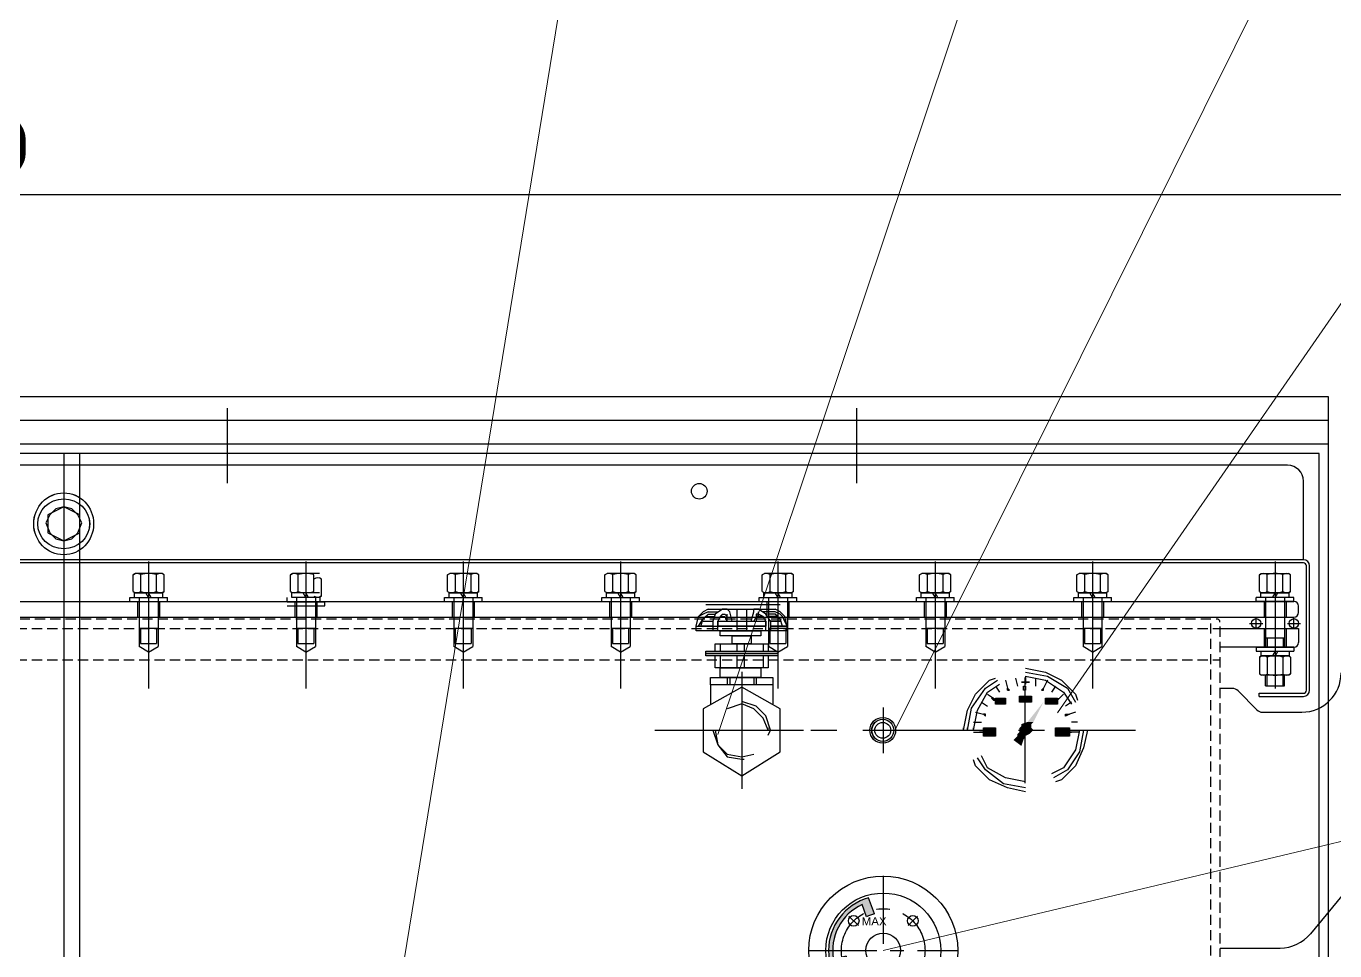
# Model space of a CAD drawing. Header units: millimetres. Extents: x 116956 to 138384, y -169944 to -162492.
# Drawn here: x 130819 to 131650, y -164061 to -163473 of the extents above; entities that cross this region are included whole.
import ezdxf

# ---------------------------------------------------------------- set-up
doc = ezdxf.new("R2010")
doc.units = ezdxf.units.MM
doc.header["$LTSCALE"] = 13
for name, pattern in [('CENTER', [50.8, 31.75, -6.35, 6.35, -6.35]), ('CENTER2', [1.125, 0.75, -0.125, 0.125, -0.125]), ('CENTERX2', [101.6, 63.5, -12.7, 12.7, -12.7]), ('DASHED', [0.75, 0.5, -0.25]), ('HIDDEN', [9.525, 6.35, -3.175])]:
    doc.linetypes.add(name, pattern=pattern)
doc.layers.get('0').update_dxf_attribs({"color": 1, "linetype": 'CENTER'})
for name, color, linetype in [('1', 4, 'Continuous'), ('2', 3, 'Continuous'), ('2细线层', 4, 'Continuous'), ('3中心线层', 1, 'CENTER'), ('4', 2, 'HIDDEN'), ('4虚线层', 6, 'DASHED'), ('粗实线', 4, 'Continuous')]:
    doc.layers.add(name, color=color, linetype=linetype)
doc.layers.add('标注、文本', color=3, linetype='Continuous', lineweight=25)
doc.layers.add('铁心', color=3, linetype='Continuous', lineweight=0)
doc.styles.add('Note Text (ANSI)', font='arial.ttf')
doc.styles.get("Standard").update_dxf_attribs({"font": 'gbenor.shx', "bigfont": 'gbcbig.shx'})
doc.dimstyles.new('1-15', dxfattribs={"dimscale": 20, "dimtxt": 3.5, "dimasz": 2, "dimexe": 1.5, "dimexo": 0.5, "dimgap": 0.5, "dimtad": 1, "dimtoh": 1, "dimdec": 1, "dimdsep": 46, "dimtxsty": 'Standard', "dimcen": 2.5, "dimclrd": 3, "dimclre": 3, "dimclrt": 3, "dimadec": 0, "dimazin": 2, "dimtfac": 1, "dimtdec": 1, "dimtmove": 0, "dimatfit": 2, "dimfxl": 1, "dimarcsym": 0})

# ---------------------------------------------------------------- blocks, each defined once
blk = doc.blocks.new('A$C27D37FBA')
at = {"layer": '1', "color": 1, "linetype": 'CENTERX2', "lineweight": -3, "ltscale": 0.1}
for p, q in [((43.28, 74.34), (43.28, 0)), ((0, 37.17), (86.57, 37.17))]:
    blk.add_line(p, q, dxfattribs=at)
at = {"layer": '粗实线', "lineweight": 30}
for points in [[(21.92, 114.15), (18.86, 112.62), (15.81, 109.57)], [(21.92, 112.62), (18.86, 111.1), (15.81, 109.57)], [(21.92, 111.1), (20.39, 109.57), (18.86, 108.04)], [(21.92, 109.57), (20.39, 109.57), (18.86, 108.04)], [(34.13, 114.15), (31.07, 114.15), (26.5, 111.1), (24.97, 106.52)], [(31.07, 111.1), (29.55, 109.57), (28.02, 106.52)], [(31.07, 109.57), (29.55, 109.57), (28.02, 106.52)], [(34.13, 106.52), (34.13, 109.57), (32.6, 111.1)], [(34.13, 106.52), (32.6, 109.57)], [(37.18, 106.52), (35.65, 112.62), (34.13, 114.15)], [(34.13, 109.57), (34.13, 111.1)], [(49.39, 106.52), (50.92, 112.62), (50.92, 114.15)], [(53.97, 111.1), (52.44, 111.1), (52.44, 109.57), (52.44, 106.52)], [(53.97, 109.57), (52.44, 109.57)], [(61.6, 106.52), (58.55, 111.1), (53.97, 114.15)], [(58.55, 106.52), (57.02, 109.57), (53.97, 111.1)], [(58.55, 106.52), (57.02, 109.57), (53.97, 109.57)], [(70.76, 109.57), (67.71, 112.62), (64.65, 114.15)], [(69.23, 109.57), (67.71, 111.1), (64.65, 112.62)], [(67.71, 108.04), (66.18, 109.57), (64.65, 111.1)], [(67.71, 108.04), (66.18, 109.57), (64.65, 109.57)], [(72.28, 103.46), (72.28, 100.41), (14.28, 100.41), (14.28, 103.46)], [(61.6, 103.46), (72.28, 103.46), (72.28, 100.41), (14.28, 100.41), (14.28, 103.46), (24.97, 103.46)], [(28.02, 100.41), (28.02, 106.52), (28.02, 103.46)], [(28.02, 103.46), (58.55, 103.46)], [(58.55, 100.41), (58.55, 106.52), (58.55, 103.46)], [(26.5, 87.54), (26.5, 92.12), (60.07, 92.12), (60.07, 87.54)], [(60.07, 84.49), (60.07, 76.85), (26.5, 76.85), (26.5, 84.49)], [(60.07, 37.17), (57.02, 44.8), (50.92, 50.91), (43.28, 53.96), (34.13, 50.91)], [(60.07, 34.12), (61.6, 37.17), (58.55, 46.33), (52.44, 52.43), (43.28, 55.49)], [(24.97, 37.17), (28.02, 28.01), (34.13, 20.38), (43.28, 18.85), (44.81, 18.85)], [(26.5, 37.17), (28.02, 28.01), (34.13, 21.91), (43.28, 20.38), (50.92, 21.91)], [(60.07, 37.17), (60.07, 38.7)]]:
    blk.add_lwpolyline(points, dxfattribs=at)
for points in [[(55.5, 100.41), (55.5, 97.36), (29.55, 97.36), (29.55, 100.41)], [(49.39, 97.36), (49.39, 92.12), (37.18, 92.12), (37.18, 97.36)], [(66.18, 87.54), (66.18, 86.01), (20.39, 86.01), (20.39, 87.54)], [(66.18, 86.01), (66.18, 84.49), (20.39, 84.49), (20.39, 86.01)], [(55.5, 76.85), (55.5, 70.75), (29.55, 70.75), (29.55, 76.85)], [(63.13, 70.75), (63.13, 66.17), (23.44, 66.17), (23.44, 70.75)], [(18.86, 50.91), (18.86, 23.43), (43.28, 8.17), (67.71, 23.43), (67.71, 50.91), (43.28, 64.64)]]:
    blk.add_lwpolyline(points, close=True, dxfattribs=at)
for points in [[(20.39, 117.2), (20.39, 117.2), (67.71, 117.2), (67.71, 117.2)], [(14.28, 103.46), (14.28, 103.46), (15.81, 109.57), (15.81, 109.57)], [(14.28, 103.46), (14.28, 103.46), (15.81, 109.57), (15.81, 109.57)], [(21.92, 114.15), (21.92, 114.15), (64.65, 114.15), (64.65, 114.15)], [(21.92, 112.62), (21.92, 112.62), (28.02, 112.62), (28.02, 112.62)], [(21.92, 111.1), (21.92, 111.1), (26.5, 111.1), (26.5, 111.1)], [(21.92, 109.57), (21.92, 109.57), (26.5, 109.57), (26.5, 109.57)], [(31.07, 111.1), (31.07, 111.1), (32.6, 111.1), (32.6, 111.1)], [(31.07, 109.57), (31.07, 109.57), (32.6, 109.57), (32.6, 109.57)], [(40.23, 114.15), (40.23, 114.15), (40.23, 100.41), (40.23, 100.41)], [(46.34, 114.15), (46.34, 114.15), (46.34, 100.41), (46.34, 100.41)], [(53.97, 114.15), (53.97, 114.15), (50.92, 114.15), (50.92, 114.15)], [(50.92, 112.62), (50.92, 112.62), (50.92, 114.15), (50.92, 114.15)], [(52.44, 109.57), (52.44, 109.57), (50.92, 106.52), (50.92, 106.52)], [(53.97, 111.1), (53.97, 111.1), (53.97, 112.62), (53.97, 112.62)], [(53.97, 109.57), (53.97, 109.57), (53.97, 111.1), (53.97, 111.1)], [(64.65, 112.62), (64.65, 112.62), (57.02, 112.62), (57.02, 112.62)], [(64.65, 111.1), (64.65, 111.1), (60.07, 111.1), (60.07, 111.1)], [(64.65, 109.57), (64.65, 109.57), (60.07, 109.57), (60.07, 109.57)], [(72.28, 103.46), (72.28, 103.46), (69.23, 109.57), (69.23, 109.57)], [(72.28, 103.46), (72.28, 103.46), (70.76, 109.57), (70.76, 109.57)], [(15.81, 103.46), (15.81, 103.46), (18.86, 108.04), (18.86, 108.04)], [(17.34, 103.46), (17.34, 103.46), (18.86, 108.04), (18.86, 108.04)], [(24.97, 103.46), (24.97, 103.46), (17.34, 103.46), (17.34, 103.46)], [(18.86, 106.52), (18.86, 106.52), (24.97, 106.52), (24.97, 106.52)], [(24.97, 106.52), (24.97, 106.52), (24.97, 100.41), (24.97, 100.41)], [(24.97, 103.46), (24.97, 103.46), (28.02, 103.46), (28.02, 103.46)], [(28.02, 106.52), (28.02, 106.52), (58.55, 106.52), (58.55, 106.52)], [(58.55, 103.46), (58.55, 103.46), (28.02, 103.46), (28.02, 103.46)], [(61.6, 106.52), (61.6, 106.52), (67.71, 106.52), (67.71, 106.52)], [(67.71, 106.52), (67.71, 106.52), (61.6, 106.52), (61.6, 106.52)], [(61.6, 106.52), (61.6, 106.52), (61.6, 100.41), (61.6, 100.41)], [(72.28, 103.46), (72.28, 103.46), (61.6, 103.46), (61.6, 103.46)], [(61.6, 103.46), (61.6, 103.46), (69.23, 103.46), (69.23, 103.46)], [(69.23, 103.46), (69.23, 103.46), (67.71, 108.04), (67.71, 108.04)], [(69.23, 103.46), (69.23, 103.46), (67.71, 108.04), (67.71, 108.04)], [(72.28, 100.41), (72.28, 100.41), (72.28, 103.46), (72.28, 103.46)], [(29.55, 92.12), (29.55, 92.12), (29.55, 87.54), (29.55, 87.54)], [(40.23, 92.12), (40.23, 92.12), (40.23, 87.54), (40.23, 87.54)], [(44.81, 92.12), (44.81, 92.12), (44.81, 87.54), (44.81, 87.54)], [(57.02, 92.12), (57.02, 92.12), (57.02, 87.54), (57.02, 87.54)], [(29.55, 84.49), (29.55, 84.49), (29.55, 76.85), (29.55, 76.85)], [(40.23, 84.49), (40.23, 84.49), (40.23, 76.85), (40.23, 76.85)], [(44.81, 84.49), (44.81, 84.49), (44.81, 76.85), (44.81, 76.85)], [(57.02, 84.49), (57.02, 84.49), (57.02, 76.85), (57.02, 76.85)], [(34.13, 70.75), (34.13, 70.75), (34.13, 66.17), (34.13, 66.17)], [(35.65, 70.75), (35.65, 70.75), (35.65, 66.17), (35.65, 66.17)], [(50.92, 70.75), (50.92, 70.75), (50.92, 66.17), (50.92, 66.17)], [(52.44, 70.75), (52.44, 70.75), (52.44, 66.17), (52.44, 66.17)], [(23.44, 66.17), (23.44, 66.17), (23.44, 53.96), (23.44, 53.96)], [(63.13, 66.17), (63.13, 66.17), (63.13, 53.96), (63.13, 53.96)]]:
    blk.add_open_spline(points, degree=3, dxfattribs=at)
blk = doc.blocks.new('A$C611D0E0A')
at = {"layer": '粗实线', "lineweight": 30}
h = blk.add_hatch(color=256, dxfattribs=at)
h.dxf.hatch_style = 2
h.paths.add_polyline_path([(0.593, 1.99), (0.635, 1.99), (0.635, 1.947)])
h = blk.add_hatch(color=256, dxfattribs=at)
h.dxf.hatch_style = 2
h.paths.add_polyline_path([(0.635, 1.863), (0.889, 1.863), (0.889, 1.99), (0.635, 1.99)])
h = blk.add_hatch(color=256, dxfattribs=at)
h.dxf.hatch_style = 2
h.paths.add_polyline_path([(0.931, 2.201), (0.931, 2.159), (0.974, 2.159)])
h = blk.add_hatch(color=256, dxfattribs=at)
h.dxf.hatch_style = 2
h.paths.add_polyline_path([(1.185, 1.905), (1.439, 1.905), (1.439, 2.032), (1.185, 2.032)])
h = blk.add_hatch(color=256, dxfattribs=at)
h.dxf.hatch_style = 2
h.paths.add_polyline_path([(1.693, 2.201), (1.651, 2.159), (1.693, 2.159)])
h = blk.add_hatch(color=256, dxfattribs=at)
h.dxf.hatch_style = 2
h.paths.add_polyline_path([(1.736, 1.863), (1.947, 1.863), (1.947, 1.99), (1.736, 1.99)])
h = blk.add_hatch(color=256, dxfattribs=at)
h.dxf.hatch_style = 2
h.paths.add_polyline_path([(1.99, 1.99), (1.947, 1.947), (1.99, 1.947)])
h = blk.add_hatch(color=256, dxfattribs=at)
h.dxf.hatch_style = 2
h.paths.add_polyline_path([(1.99, 1.99), (2.032, 1.99), (1.99, 1.947)])
h = blk.add_hatch(color=256, dxfattribs=at)
h.dxf.hatch_style = 2
h.paths.add_polyline_path([(0.931, 1.905), (1.143, 1.482), (1.27, 1.482)])
h = blk.add_hatch(color=256, dxfattribs=at)
h.dxf.hatch_style = 2
h.paths.add_polyline_path([(0.423, 1.651), (0.466, 1.651), (0.466, 1.609)])
h = blk.add_hatch(color=256, dxfattribs=at)
h.dxf.hatch_style = 2
h.paths.add_polyline_path([(1.143, 1.482), (1.185, 1.439), (1.397, 1.439)])
h = blk.add_hatch(color=256, dxfattribs=at)
h.dxf.hatch_style = 2
h.paths.add_polyline_path([(1.143, 1.482), (1.27, 1.482), (1.397, 1.439)])
h = blk.add_hatch(color=256, dxfattribs=at)
h.dxf.hatch_style = 2
h.paths.add_polyline_path([(1.185, 1.439), (1.185, 1.397), (1.397, 1.397)])
h = blk.add_hatch(color=256, dxfattribs=at)
h.dxf.hatch_style = 2
h.paths.add_polyline_path([(1.185, 1.439), (1.397, 1.439), (1.397, 1.397)])
h = blk.add_hatch(color=256, dxfattribs=at)
h.dxf.hatch_style = 2
h.paths.add_polyline_path([(1.185, 1.397), (1.185, 1.355), (1.439, 1.355)])
h = blk.add_hatch(color=256, dxfattribs=at)
h.dxf.hatch_style = 2
h.paths.add_polyline_path([(1.185, 1.397), (1.397, 1.397), (1.439, 1.355)])
h = blk.add_hatch(color=256, dxfattribs=at)
h.dxf.hatch_style = 2
h.paths.add_polyline_path([(2.159, 1.651), (2.201, 1.651), (2.159, 1.609)])
h = blk.add_hatch(color=256, dxfattribs=at)
h.dxf.hatch_style = 2
h.paths.add_polyline_path([(0.381, 1.185), (0.677, 1.185), (0.677, 1.355), (0.381, 1.355)])
h = blk.add_hatch(color=256, dxfattribs=at)
h.dxf.hatch_style = 2
h.paths.add_polyline_path([(1.185, 1.355), (1.143, 1.312), (1.439, 1.312)])
h = blk.add_hatch(color=256, dxfattribs=at)
h.dxf.hatch_style = 2
h.paths.add_polyline_path([(1.143, 1.312), (1.185, 1.27), (1.439, 1.27)])
h = blk.add_hatch(color=256, dxfattribs=at)
h.dxf.hatch_style = 2
h.paths.add_polyline_path([(1.143, 1.312), (1.439, 1.312), (1.439, 1.27)])
h = blk.add_hatch(color=256, dxfattribs=at)
h.dxf.hatch_style = 2
h.paths.add_polyline_path([(1.185, 1.355), (1.439, 1.355), (1.439, 1.312)])
h = blk.add_hatch(color=256, dxfattribs=at)
h.dxf.hatch_style = 2
h.paths.add_polyline_path([(1.185, 1.27), (1.228, 1.228), (1.482, 1.228)])
h = blk.add_hatch(color=256, dxfattribs=at)
h.dxf.hatch_style = 2
h.paths.add_polyline_path([(1.185, 1.27), (1.439, 1.27), (1.482, 1.228)])
h = blk.add_hatch(color=256, dxfattribs=at)
h.dxf.hatch_style = 2
h.paths.add_polyline_path([(1.228, 1.228), (1.312, 1.185), (1.482, 1.185)])
h = blk.add_hatch(color=256, dxfattribs=at)
h.dxf.hatch_style = 2
h.paths.add_polyline_path([(1.228, 1.228), (1.482, 1.228), (1.482, 1.185)])
h = blk.add_hatch(color=256, dxfattribs=at)
h.dxf.hatch_style = 2
h.paths.add_polyline_path([(1.312, 1.185), (1.355, 1.101), (1.566, 1.101)])
h = blk.add_hatch(color=256, dxfattribs=at)
h.dxf.hatch_style = 2
h.paths.add_polyline_path([(1.312, 1.185), (1.482, 1.185), (1.566, 1.101)])
h = blk.add_hatch(color=256, dxfattribs=at)
h.dxf.hatch_style = 2
h.paths.add_polyline_path([(1.947, 1.185), (2.201, 1.185), (2.201, 1.355), (1.947, 1.355)])
h = blk.add_hatch(color=256, dxfattribs=at)
h.dxf.hatch_style = 2
h.paths.add_polyline_path([(1.355, 1.101), (1.566, 1.101), (1.397, 0.974)])
for points in [[(1.312, 2.625), (0.889, 2.54), (0.55, 2.371), (0.254, 2.074), (0.212, 1.947)], [(1.312, 2.54), (0.847, 2.455), (0.423, 2.201), (0.254, 1.905)], [(1.312, 2.455), (0.889, 2.371), (0.508, 2.117), (0.339, 1.863)], [(2.413, 1.312), (2.328, 1.736), (2.117, 2.117), (1.863, 2.286)], [(2.54, 1.312), (2.455, 1.778), (2.159, 2.201), (1.905, 2.371)], [(2.625, 1.312), (2.54, 1.736), (2.371, 2.074), (2.074, 2.371), (1.947, 2.413)], [(0, 1.312), (0.085, 0.931), (0.254, 0.55), (0.55, 0.254), (0.677, 0.212)], [(0.085, 1.312), (0.169, 0.847), (0.423, 0.466), (0.72, 0.296)], [(0.169, 1.312), (0.254, 0.889), (0.508, 0.508), (0.762, 0.381)], [(2.54, 1.312), (2.54, 1.355)], [(2.625, 1.312), (2.625, 1.355)], [(1.312, 0.212), (1.736, 0.296), (2.117, 0.508), (2.244, 0.762)], [(1.312, 0.085), (1.778, 0.169), (2.159, 0.466), (2.328, 0.72)], [(1.312, 0), (1.693, 0.085), (2.074, 0.254), (2.371, 0.55), (2.413, 0.677)]]:
    blk.add_lwpolyline(points, dxfattribs=at)
for points in [[(1.397, 2.328), (1.228, 2.328)], [(1.312, 2.244), (1.312, 2.201), (1.312, 2.159), (1.355, 2.159), (1.355, 2.201), (1.355, 2.244)], [(0.593, 1.99), (0.635, 1.947)], [(0.635, 1.863), (0.889, 1.863), (0.889, 1.99), (0.635, 1.99)], [(0.931, 2.201), (0.974, 2.159), (0.931, 2.159)], [(1.185, 1.905), (1.439, 1.905), (1.439, 2.032), (1.185, 2.032)], [(1.693, 2.201), (1.693, 2.159), (1.651, 2.159)], [(1.693, 2.201), (1.651, 2.159), (1.693, 2.159)], [(1.736, 1.863), (1.947, 1.863), (1.947, 1.99), (1.736, 1.99)], [(2.032, 1.99), (1.99, 1.947), (1.947, 1.947), (1.99, 1.99)], [(1.99, 1.99), (1.947, 1.947), (1.99, 1.947), (2.032, 1.99)], [(0.381, 1.651), (0.466, 1.609), (0.466, 1.651), (0.423, 1.651)], [(2.201, 1.651), (2.159, 1.609), (2.159, 1.651)], [(2.201, 1.651), (2.159, 1.609), (2.159, 1.651)], [(0.339, 1.27), (0.381, 1.27)], [(0.381, 1.185), (0.677, 1.185), (0.677, 1.355), (0.381, 1.355)], [(1.947, 1.185), (2.201, 1.185), (2.201, 1.355), (1.947, 1.355)], [(2.286, 1.27), (2.201, 1.27)], [(2.286, 1.27), (2.201, 1.27)]]:
    blk.add_lwpolyline(points, close=True, dxfattribs=at)
for points in [[(0.677, 2.244), (0.677, 2.244), (0.762, 2.117), (0.762, 2.117)], [(0.847, 2.371), (0.847, 2.371), (0.931, 2.201), (0.931, 2.201)], [(1.101, 2.413), (1.101, 2.413), (1.101, 2.244), (1.101, 2.244)], [(1.312, 2.455), (1.312, 2.455), (1.312, 2.286), (1.312, 2.286)], [(1.524, 2.413), (1.524, 2.413), (1.482, 2.244), (1.482, 2.244)], [(1.736, 2.371), (1.736, 2.371), (1.693, 2.201), (1.693, 2.201)], [(1.947, 2.244), (1.947, 2.244), (1.863, 2.117), (1.863, 2.117)], [(0.508, 2.074), (0.508, 2.074), (0.593, 1.99), (0.593, 1.99)], [(2.117, 2.074), (2.117, 2.074), (1.99, 1.99), (1.99, 1.99)], [(0.254, 1.693), (0.254, 1.693), (0.381, 1.651), (0.381, 1.651)], [(0.339, 1.905), (0.339, 1.905), (0.466, 1.82), (0.466, 1.82)], [(2.244, 1.905), (2.244, 1.905), (2.117, 1.82), (2.117, 1.82)], [(2.371, 1.693), (2.371, 1.693), (2.201, 1.651), (2.201, 1.651)], [(0.212, 1.482), (0.212, 1.482), (0.339, 1.482), (0.339, 1.482)], [(2.413, 1.482), (2.413, 1.482), (2.244, 1.482), (2.244, 1.482)], [(0.169, 1.27), (0.169, 1.27), (0.339, 1.27), (0.339, 1.27)], [(2.413, 1.27), (2.413, 1.27), (2.286, 1.27), (2.286, 1.27)], [(2.413, 1.312), (2.413, 1.312), (2.413, 1.355), (2.413, 1.355)]]:
    blk.add_open_spline(points, degree=3, dxfattribs=at)
blk = doc.blocks.new('fgffg')
blk.add_hatch(color=256).paths.add_polyline_path([(26283.3, -83546.9, -0.054749), (26292.7, -83543.5), (26285.6, -83524, 0.757864), (26285.6, -83652), (26292.7, -83632.5, -0.054749), (26283.3, -83629), (26277.9, -83643.8, -0.201943), (26245.7, -83608.7), (26260.9, -83604.6, -0.054749), (26258.3, -83594.9), (26243.1, -83599, -0.342707), (26277.9, -83532.1)])
for p, q in [((26283.3, -83546.9), (26277.9, -83532.1)), ((26292.7, -83543.5), (26285.6, -83524)), ((26258.3, -83594.9), (26243.1, -83599)), ((26260.9, -83604.6), (26245.7, -83608.7)), ((26283.3, -83629), (26277.9, -83643.8)), ((26292.7, -83632.5), (26285.6, -83652))]:
    blk.add_line(p, q)
for radius, start, end in [(66.5, 105.6856, 254.3144), (61.5, 114.6661, 190.3339), (45.8, 103.7325, 116.2675), (45.8, 188.7325, 201.2675), (61.5, 199.6661, 245.3339), (45.8, 243.7325, 256.2675)]:
    blk.add_arc((26303.6, -83588), radius, start, end)
blk = doc.blocks.new('A$C6F763E90')
at = {"layer": '1', "color": 1, "linetype": 'CENTERX2', "lineweight": -3, "ltscale": 0.1}
for p, q in [((90.5, 181.1), (90.5, 0)), ((48.8, 132.3), (60.4, 120.7)), ((132.3, 132.3), (120.7, 120.7)), ((0, 90.5), (181.1, 90.5)), ((48.8, 48.8), (60.4, 60.4)), ((132.3, 48.8), (120.7, 60.4))]:
    blk.add_line(p, q, dxfattribs=at)
blk.add_circle((90.5, 90.5), 50.8, dxfattribs=at)
at = {"layer": '2细线层'}
for centre, radius in [((90.5, 90.5), 90.5), ((90.5, 90.5), 69.8), ((54.6, 126.5), 6.5), ((126.5, 126.5), 6.5), ((90.5, 90.5), 21.1), ((54.6, 54.6), 6.5), ((126.5, 54.6), 6.5)]:
    blk.add_circle(centre, radius, dxfattribs=at)
blk.add_blockref('fgffg', (-26213, 83678.5), dxfattribs=at)
at = {"layer": '2细线层', "style": 'Note Text (ANSI)'}
for s, p in [('MAX', (64.3, 121)), ('+20%%DC', (46.5, 67.9)), ('MIN', (70.9, 50.4))]:
    blk.add_text(s, height=10, dxfattribs=at).set_placement(p)
blk = doc.blocks.new('A$C3970166B')
at = {"layer": '标注、文本', "color": 4, "lineweight": 30}
for points in [[(20.32, 13.55), (18.63, 16.93), (16.09, 19.47), (12.7, 20.32), (9.31, 19.47), (6.77, 16.93), (5.08, 13.55), (6.77, 9.31), (9.31, 6.77), (12.7, 5.93), (16.09, 6.77), (18.63, 9.31)], [(19.47, 16.93), (12.7, 20.32), (5.93, 16.93), (5.93, 9.31), (12.7, 5.93), (19.47, 9.31)]]:
    blk.add_lwpolyline(points, close=True, dxfattribs=at)
for major_axis, ratio in [((0, 13.12), 0.967742), ((-11.01, 0), 0.961538)]:
    blk.add_ellipse((12.7, 13.12), major_axis=major_axis, ratio=ratio, start_param=0, end_param=6.283185, dxfattribs=at)
blk = doc.blocks.new('*D1466')
at = {"layer": 'Defpoints', "color": 0, "transparency": 16777216}
for p in [(131754.42, -163580.55), (129738.42, -163866.68), (131754.42, -163866.69)]:
    blk.add_point(p, dxfattribs=at)
at = {"layer": '标注、文本', "color": 3, "lineweight": -2, "transparency": 16777216}
for p, q in [((129738.42, -163856.68), (129738.42, -163550.55)), ((131754.42, -163856.69), (131754.42, -163550.55)), ((129778.42, -163580.55), (131714.42, -163580.55))]:
    blk.add_line(p, q, dxfattribs=at)
at = {"layer": '标注、文本', "color": 3, "transparency": 16777216}
for points in [[(129778.42, -163573.88), (129778.42, -163587.22), (129738.42, -163580.55)], [(131714.42, -163573.88), (131714.42, -163587.22), (131754.42, -163580.55)]]:
    blk.add_solid(points, dxfattribs=at)
at = {"layer": '标注、文本', "color": 3, "transparency": 16777216, "insert": (130746.42, -163535.55), "char_height": 70, "attachment_point": 5}
blk.add_mtext('2016', dxfattribs=at)

msp = doc.modelspace()

# ---------------------------------------------------------------- linework, layer by layer
at = {"layer": '1'}
for p, q in [((130886.497, -163822.258), (130887.827, -163821.491)), ((130886.497, -163832.923), (130886.497, -163822.258)), ((130905.018, -163821.491), (130887.827, -163821.491)), ((130891.46, -163832.923), (130891.46, -163822.258)), ((130901.385, -163832.923), (130901.385, -163822.258)), ((130906.347, -163822.258), (130905.018, -163821.491)), ((130906.347, -163832.923), (130906.347, -163822.258)), ((130986.497, -163822.258), (130987.827, -163821.491)), ((130986.497, -163832.923), (130986.497, -163822.258)), ((131005.018, -163821.491), (130987.827, -163821.491)), ((130991.46, -163832.923), (130991.46, -163822.258)), ((131001.385, -163832.923), (131001.385, -163822.258)), ((131086.497, -163822.258), (131087.827, -163821.491)), ((131086.497, -163832.923), (131086.497, -163822.258)), ((131105.018, -163821.491), (131087.827, -163821.491)), ((131091.46, -163832.923), (131091.46, -163822.258)), ((131101.385, -163832.923), (131101.385, -163822.258)), ((131106.347, -163822.258), (131105.018, -163821.491)), ((131106.347, -163832.923), (131106.347, -163822.258)), ((131186.497, -163822.258), (131187.827, -163821.491)), ((131186.497, -163832.923), (131186.497, -163822.258)), ((131205.018, -163821.491), (131187.827, -163821.491)), ((131191.46, -163832.923), (131191.46, -163822.258)), ((131201.385, -163832.923), (131201.385, -163822.258)), ((131206.347, -163822.258), (131205.018, -163821.491)), ((131206.347, -163832.923), (131206.347, -163822.258)), ((131286.497, -163822.258), (131287.827, -163821.491)), ((131286.497, -163832.923), (131286.497, -163822.258)), ((131305.018, -163821.491), (131287.827, -163821.491)), ((131291.46, -163832.923), (131291.46, -163822.258)), ((131301.385, -163832.923), (131301.385, -163822.258)), ((131306.347, -163822.258), (131305.018, -163821.491)), ((131306.347, -163832.923), (131306.347, -163822.258)), ((131386.497, -163822.258), (131387.827, -163821.491)), ((131386.497, -163832.923), (131386.497, -163822.258)), ((131405.018, -163821.491), (131387.827, -163821.491)), ((131391.46, -163832.923), (131391.46, -163822.258)), ((131401.385, -163832.923), (131401.385, -163822.258)), ((131406.347, -163822.258), (131405.018, -163821.491)), ((131406.347, -163832.923), (131406.347, -163822.258)), ((131486.497, -163822.258), (131487.827, -163821.491)), ((131486.497, -163832.923), (131486.497, -163822.258)), ((131505.018, -163821.491), (131487.827, -163821.491)), ((131491.46, -163832.923), (131491.46, -163822.258)), ((131501.385, -163832.923), (131501.385, -163822.258)), ((131506.347, -163822.258), (131505.018, -163821.491)), ((131506.347, -163832.923), (131506.347, -163822.258)), ((131602.497, -163822.258), (131603.827, -163821.491)), ((131602.497, -163832.923), (131602.497, -163822.258)), ((131603.827, -163821.491), (131621.018, -163821.491)), ((131607.46, -163832.923), (131607.46, -163822.258)), ((131617.385, -163832.923), (131617.385, -163822.258)), ((131622.347, -163822.258), (131621.018, -163821.491)), ((131622.347, -163832.923), (131622.347, -163822.258)), ((131006.347, -163825.058), (131005.018, -163824.291)), ((131006.347, -163835.723), (131006.347, -163825.058)), ((130884.422, -163839.191), (130884.422, -163836.691)), ((130884.422, -163836.691), (130908.422, -163836.691)), ((130884.422, -163839.191), (130908.422, -163839.191)), ((130886.497, -163832.923), (130887.827, -163833.691)), ((130887.422, -163836.691), (130887.422, -163833.691)), ((130887.422, -163833.691), (130905.422, -163833.691)), ((130887.422, -163836.691), (130905.422, -163836.691)), ((130905.018, -163833.691), (130887.827, -163833.691)), ((130890.422, -163836.909), (130890.422, -163862.409)), ((130896.422, -163836.691), (130894.722, -163833.691)), ((130898.122, -163836.691), (130896.422, -163833.691)), ((130902.422, -163836.909), (130902.422, -163862.409)), ((130906.347, -163832.923), (130905.018, -163833.691)), ((130905.422, -163836.691), (130905.422, -163833.691)), ((130908.422, -163839.191), (130908.422, -163836.691)), ((130984.422, -163839.191), (130984.422, -163836.691)), ((130984.422, -163839.491), (131008.422, -163839.491)), ((130986.497, -163832.923), (130987.827, -163833.691)), ((130987.422, -163836.691), (130987.422, -163833.691)), ((130987.422, -163836.491), (131005.422, -163836.491)), ((130987.422, -163839.491), (131005.422, -163839.491)), ((131005.018, -163833.691), (130987.827, -163833.691)), ((130990.422, -163836.909), (130990.422, -163862.409)), ((130996.422, -163836.691), (130994.722, -163833.691)), ((130998.122, -163836.691), (130996.422, -163833.691)), ((131002.422, -163836.909), (131002.422, -163862.409)), ((131006.347, -163835.723), (131005.018, -163836.491)), ((131005.422, -163839.491), (131005.422, -163836.491)), ((131008.422, -163841.991), (131008.422, -163839.491)), ((131084.422, -163839.191), (131084.422, -163836.691)), ((131084.422, -163836.691), (131108.422, -163836.691)), ((131084.422, -163839.191), (131108.422, -163839.191)), ((131086.497, -163832.923), (131087.827, -163833.691)), ((131087.422, -163836.691), (131087.422, -163833.691)), ((131087.422, -163833.691), (131105.422, -163833.691)), ((131087.422, -163836.691), (131105.422, -163836.691)), ((131105.018, -163833.691), (131087.827, -163833.691)), ((131090.422, -163836.909), (131090.422, -163862.409)), ((131096.422, -163836.691), (131094.722, -163833.691)), ((131098.122, -163836.691), (131096.422, -163833.691)), ((131102.422, -163836.909), (131102.422, -163862.409)), ((131106.347, -163832.923), (131105.018, -163833.691)), ((131105.422, -163836.691), (131105.422, -163833.691)), ((131108.422, -163839.191), (131108.422, -163836.691)), ((131184.422, -163839.191), (131184.422, -163836.691)), ((131184.422, -163836.691), (131208.422, -163836.691)), ((131184.422, -163839.191), (131208.422, -163839.191)), ((131186.497, -163832.923), (131187.827, -163833.691)), ((131187.422, -163836.691), (131187.422, -163833.691)), ((131187.422, -163833.691), (131205.422, -163833.691)), ((131187.422, -163836.691), (131205.422, -163836.691)), ((131205.018, -163833.691), (131187.827, -163833.691)), ((131190.422, -163836.909), (131190.422, -163862.409)), ((131196.422, -163836.691), (131194.722, -163833.691)), ((131198.122, -163836.691), (131196.422, -163833.691)), ((131202.422, -163836.909), (131202.422, -163862.409)), ((131206.347, -163832.923), (131205.018, -163833.691)), ((131205.422, -163836.691), (131205.422, -163833.691)), ((131208.422, -163839.191), (131208.422, -163836.691)), ((131284.422, -163839.191), (131284.422, -163836.691)), ((131284.422, -163836.691), (131308.422, -163836.691)), ((131284.422, -163839.191), (131308.422, -163839.191)), ((131286.497, -163832.923), (131287.827, -163833.691)), ((131287.422, -163836.691), (131287.422, -163833.691)), ((131287.422, -163833.691), (131305.422, -163833.691)), ((131287.422, -163836.691), (131305.422, -163836.691)), ((131305.018, -163833.691), (131287.827, -163833.691)), ((131290.422, -163836.909), (131290.422, -163862.409)), ((131296.422, -163836.691), (131294.722, -163833.691)), ((131298.122, -163836.691), (131296.422, -163833.691)), ((131302.422, -163836.909), (131302.422, -163862.409)), ((131306.347, -163832.923), (131305.018, -163833.691)), ((131305.422, -163836.691), (131305.422, -163833.691)), ((131308.422, -163839.191), (131308.422, -163836.691)), ((131384.422, -163839.191), (131384.422, -163836.691)), ((131384.422, -163836.691), (131408.422, -163836.691)), ((131384.422, -163839.191), (131408.422, -163839.191)), ((131386.497, -163832.923), (131387.827, -163833.691)), ((131387.422, -163836.691), (131387.422, -163833.691)), ((131387.422, -163833.691), (131405.422, -163833.691)), ((131387.422, -163836.691), (131405.422, -163836.691)), ((131405.018, -163833.691), (131387.827, -163833.691)), ((131390.422, -163836.909), (131390.422, -163862.409)), ((131396.422, -163836.691), (131394.722, -163833.691)), ((131398.122, -163836.691), (131396.422, -163833.691)), ((131402.422, -163836.909), (131402.422, -163862.409)), ((131406.347, -163832.923), (131405.018, -163833.691)), ((131405.422, -163836.691), (131405.422, -163833.691)), ((131408.422, -163839.191), (131408.422, -163836.691)), ((131484.422, -163839.191), (131484.422, -163836.691)), ((131484.422, -163836.691), (131508.422, -163836.691)), ((131484.422, -163839.191), (131508.422, -163839.191)), ((131486.497, -163832.923), (131487.827, -163833.691)), ((131487.422, -163836.691), (131487.422, -163833.691)), ((131487.422, -163833.691), (131505.422, -163833.691)), ((131487.422, -163836.691), (131505.422, -163836.691)), ((131505.018, -163833.691), (131487.827, -163833.691)), ((131490.422, -163836.909), (131490.422, -163862.409)), ((131496.422, -163836.691), (131494.722, -163833.691)), ((131498.122, -163836.691), (131496.422, -163833.691)), ((131502.422, -163836.909), (131502.422, -163862.409)), ((131506.347, -163832.923), (131505.018, -163833.691)), ((131505.422, -163836.691), (131505.422, -163833.691)), ((131508.422, -163839.191), (131508.422, -163836.691)), ((131600.422, -163839.191), (131600.422, -163836.691)), ((131624.422, -163836.691), (131600.422, -163836.691)), ((131624.422, -163839.191), (131600.422, -163839.191)), ((131602.497, -163832.923), (131603.827, -163833.691)), ((131603.422, -163836.691), (131603.422, -163833.691)), ((131621.422, -163833.691), (131603.422, -163833.691)), ((131621.422, -163836.691), (131603.422, -163836.691)), ((131603.827, -163833.691), (131621.018, -163833.691)), ((131606.422, -163836.909), (131606.422, -163862.409)), ((131610.722, -163836.691), (131612.422, -163833.691)), ((131612.422, -163836.691), (131614.122, -163833.691)), ((131618.422, -163836.909), (131618.422, -163862.409)), ((131622.347, -163832.923), (131621.018, -163833.691)), ((131621.422, -163836.691), (131621.422, -163833.691)), ((131624.422, -163839.191), (131624.422, -163836.691)), ((130984.422, -163841.991), (131008.422, -163841.991)), ((130902.422, -163856.409), (130890.422, -163856.409)), ((131002.422, -163856.409), (130990.422, -163856.409)), ((131102.422, -163856.409), (131090.422, -163856.409)), ((131202.422, -163856.409), (131190.422, -163856.409)), ((131302.422, -163856.409), (131290.422, -163856.409)), ((131402.422, -163856.409), (131390.422, -163856.409)), ((131502.422, -163856.409), (131490.422, -163856.409)), ((130890.422, -163862.409), (130890.422, -163867.944)), ((130902.422, -163862.409), (130902.422, -163867.944)), ((130990.422, -163862.409), (130990.422, -163867.944)), ((131002.422, -163862.409), (131002.422, -163867.944)), ((131090.422, -163862.409), (131090.422, -163867.944)), ((131102.422, -163862.409), (131102.422, -163867.944)), ((131190.422, -163862.409), (131190.422, -163867.944)), ((131202.422, -163862.409), (131202.422, -163867.944)), ((131290.422, -163862.409), (131290.422, -163867.944)), ((131302.422, -163862.409), (131302.422, -163867.944)), ((131390.422, -163862.409), (131390.422, -163867.944)), ((131402.422, -163862.409), (131402.422, -163867.944)), ((131490.422, -163862.409), (131490.422, -163867.944)), ((131502.422, -163862.409), (131502.422, -163867.944)), ((131606.422, -163862.409), (131618.422, -163862.409)), ((131606.422, -163862.409), (131606.422, -163868.409)), ((131618.422, -163862.409), (131618.422, -163868.409)), ((131600.422, -163868.409), (131624.422, -163868.409)), ((131600.422, -163868.409), (131600.422, -163870.909)), ((131600.422, -163870.909), (131624.422, -163870.909)), ((131603.422, -163870.909), (131621.422, -163870.909)), ((131603.422, -163870.909), (131603.422, -163873.909)), ((131612.422, -163870.909), (131610.722, -163873.909)), ((131614.122, -163870.909), (131612.422, -163873.909)), ((131621.422, -163870.909), (131621.422, -163873.909)), ((131624.422, -163868.409), (131624.422, -163870.909)), ((131602.497, -163874.676), (131603.827, -163873.909)), ((131602.497, -163874.676), (131602.497, -163885.341)), ((131603.422, -163873.909), (131621.422, -163873.909)), ((131621.018, -163873.909), (131603.827, -163873.909)), ((131607.46, -163874.676), (131607.46, -163885.341)), ((131617.385, -163874.676), (131617.385, -163885.341)), ((131622.347, -163874.676), (131621.018, -163873.909)), ((131622.347, -163874.676), (131622.347, -163885.341)), ((131602.497, -163885.341), (131603.827, -163886.109)), ((131621.018, -163886.109), (131603.827, -163886.109)), ((131606.422, -163892.85), (131606.422, -163886.109)), ((131618.422, -163892.85), (131618.422, -163886.109)), ((131622.347, -163885.341), (131621.018, -163886.109)), ((131606.422, -163892.85), (131618.422, -163892.85))]:
    msp.add_line(p, q, dxfattribs=at)
at = {"layer": '1', "color": 1, "linetype": 'CENTERX2', "lineweight": -3, "ltscale": 0.1}
for p, q in [((131612.422, -163836.751), (131612.422, -163880.019)), ((131596.238, -163853.191), (131604.607, -163853.191)), ((131600.422, -163856.429), (131600.422, -163849.952)), ((131620.238, -163853.191), (131628.607, -163853.191)), ((131624.422, -163856.429), (131624.422, -163849.952)), ((131453.393, -163887.551), (131453.393, -163954.867)), ((131363.393, -163906.739), (131363.393, -163935.679)), ((131218.276, -163921.209), (131523.685, -163921.209))]:
    msp.add_line(p, q, dxfattribs=at)
at = {"layer": '1'}
for centre, radius, start, end in [((130889.033, -163826.059), 4.569, 57.914436, 123.704561), ((130896.422, -163839.491), 18, 73.996597, 106.003403), ((130903.812, -163826.059), 4.569, 56.295439, 122.085564), ((130989.033, -163826.059), 4.569, 57.914436, 123.704561), ((130996.422, -163839.491), 18, 73.996597, 106.003403), ((131089.033, -163826.059), 4.569, 57.914436, 123.704561), ((131096.422, -163839.491), 18, 73.996597, 106.003403), ((131103.812, -163826.059), 4.569, 56.295439, 122.085564), ((131189.033, -163826.059), 4.569, 57.914436, 123.704561), ((131196.422, -163839.491), 18, 73.996597, 106.003403), ((131203.812, -163826.059), 4.569, 56.295439, 122.085564), ((131289.033, -163826.059), 4.569, 57.914436, 123.704561), ((131296.422, -163839.491), 18, 73.996597, 106.003403), ((131303.812, -163826.059), 4.569, 56.295439, 122.085564), ((131389.033, -163826.059), 4.569, 57.914436, 123.704561), ((131396.422, -163839.491), 18, 73.996597, 106.003403), ((131403.812, -163826.059), 4.569, 56.295439, 122.085564), ((131489.033, -163826.059), 4.569, 57.914436, 123.704561), ((131496.422, -163839.491), 18, 73.996597, 106.003403), ((131503.812, -163826.059), 4.569, 56.295439, 122.085564), ((131605.033, -163826.059), 4.569, 57.914436, 123.704561), ((131612.422, -163839.491), 18, 73.996597, 106.003403), ((131619.812, -163826.059), 4.569, 56.295439, 122.085564), ((131003.812, -163828.859), 4.569, 56.295439, 122.085564), ((130889.033, -163829.122), 4.569, 236.295439, 302.558752), ((130896.422, -163815.691), 18, 253.996597, 286.003403), ((130903.812, -163829.122), 4.569, 237.914436, 303.704561), ((130989.033, -163829.122), 4.569, 236.295439, 302.558752), ((130996.422, -163815.691), 18, 253.996597, 286.003403), ((131003.812, -163831.922), 4.569, 237.914436, 303.704561), ((131089.033, -163829.122), 4.569, 236.295439, 302.558752), ((131096.422, -163815.691), 18, 253.996597, 286.003403), ((131103.812, -163829.122), 4.569, 237.914436, 303.704561), ((131189.033, -163829.122), 4.569, 236.295439, 302.558752), ((131196.422, -163815.691), 18, 253.996597, 286.003403), ((131203.812, -163829.122), 4.569, 237.914436, 303.704561), ((131289.033, -163829.122), 4.569, 236.295439, 302.558752), ((131296.422, -163815.691), 18, 253.996597, 286.003403), ((131303.812, -163829.122), 4.569, 237.914436, 303.704561), ((131389.033, -163829.122), 4.569, 236.295439, 302.558752), ((131396.422, -163815.691), 18, 253.996597, 286.003403), ((131403.812, -163829.122), 4.569, 237.914436, 303.704561), ((131489.033, -163829.122), 4.569, 236.295439, 302.558752), ((131496.422, -163815.691), 18, 253.996597, 286.003403), ((131503.812, -163829.122), 4.569, 237.914436, 303.704561), ((131605.033, -163829.122), 4.569, 236.295439, 302.085564), ((131612.422, -163815.691), 18, 253.996597, 286.003403), ((131619.812, -163829.122), 4.569, 237.441248, 303.704561), ((131605.033, -163878.477), 4.569, 57.441248, 123.704561), ((131612.422, -163891.909), 18, 73.996597, 106.003403), ((131619.812, -163878.477), 4.569, 56.295439, 122.085564), ((131605.033, -163881.54), 4.569, 236.295439, 302.085564), ((131612.422, -163868.109), 18, 253.996597, 286.003403), ((131619.812, -163881.54), 4.569, 237.914436, 303.704561)]:
    msp.add_arc(centre, radius, start, end, dxfattribs=at)
at = {"layer": '2'}
for p, q in [((130891.322, -163856.409), (130891.322, -163865.944)), ((130901.522, -163856.409), (130901.522, -163865.944)), ((130991.322, -163856.409), (130991.322, -163865.944)), ((131001.522, -163856.409), (131001.522, -163865.944)), ((131091.322, -163856.409), (131091.322, -163865.944)), ((131101.522, -163856.409), (131101.522, -163865.944)), ((131191.322, -163856.409), (131191.322, -163865.944)), ((131201.522, -163856.409), (131201.522, -163865.944)), ((131291.322, -163856.409), (131291.322, -163865.944)), ((131301.522, -163856.409), (131301.522, -163865.944)), ((131391.322, -163856.409), (131391.322, -163865.944)), ((131401.522, -163856.409), (131401.522, -163865.944)), ((131491.322, -163856.409), (131491.322, -163865.944)), ((131501.522, -163856.409), (131501.522, -163865.944)), ((131607.322, -163862.409), (131607.322, -163868.409)), ((131617.522, -163862.409), (131617.522, -163868.409)), ((131607.322, -163892.85), (131607.322, -163886.109)), ((131617.522, -163892.85), (131617.522, -163886.109))]:
    msp.add_line(p, q, dxfattribs=at)
at = {"layer": '3中心线层', "linetype": 'CENTER2', "lineweight": -3, "ltscale": 10}
for p, q in [((130946.422, -163716.277), (130946.422, -163764.073)), ((131346.422, -163716.277), (131346.422, -163764.073))]:
    msp.add_line(p, q, dxfattribs=at)
at = {"layer": '4'}
for p, q in [((130896.422, -163813.909), (130896.422, -163894.709)), ((130996.422, -163813.909), (130996.422, -163894.709)), ((131096.422, -163813.909), (131096.422, -163894.709)), ((131196.422, -163813.909), (131196.422, -163894.709)), ((131296.422, -163813.909), (131296.422, -163894.709)), ((131396.422, -163813.909), (131396.422, -163894.709)), ((131496.422, -163813.909), (131496.422, -163894.709)), ((131612.422, -163813.909), (131612.422, -163894.709))]:
    msp.add_line(p, q, dxfattribs=at)
at = {"layer": '4虚线层'}
for p, q in [((129915.422, -163856.409), (131577.422, -163856.409)), ((129917.422, -163850.409), (131575.422, -163850.409)), ((131571.422, -163853.209), (131571.422, -165551.159)), ((131577.422, -163855.209), (131577.422, -165551.159)), ((129915.422, -163876.409), (131577.422, -163876.409))]:
    msp.add_line(p, q, dxfattribs=at)
msp.add_arc((131575.422, -163852.409), 2, 0, 90, dxfattribs=at)
msp.add_arc((131575.422, -163852.409), 2, 0, 90, dxfattribs=at)
at = {"layer": '标注、文本', "color": 4, "lineweight": 30}
for p, q in [((131646.422, -165559.159), (131646.422, -163709.191)), ((131640.422, -165551.159), (131640.422, -163745.191)), ((131585.334, -163894.551), (131577.422, -163894.551)), ((131600.897, -163908.183), (131588.89, -163896.036)), ((131604.453, -163909.668), (131629.422, -163909.668)), ((131743, -163919.49), (131634.922, -164050.572)), ((131577.595, -164059.668), (131615.633, -164059.668))]:
    msp.add_line(p, q, dxfattribs=at)
at = {"layer": '标注、文本'}
for p, q in [((131620.422, -163752.685), (129872.422, -163752.685)), ((131630.422, -163812.685), (131630.422, -163762.685)), ((131630.422, -163812.685), (129862.422, -163812.685)), ((131630.422, -163814.685), (129862.422, -163814.685)), ((131632.422, -163895.668), (131632.422, -163816.685)), ((131634.422, -163895.668), (131634.422, -163816.685)), ((129868.422, -163839.191), (131624.422, -163839.191)), ((130889.422, -163839.191), (130889.422, -163849.191)), ((130903.422, -163839.191), (130903.422, -163849.191)), ((130989.422, -163839.191), (130989.422, -163849.191)), ((131003.422, -163839.191), (131003.422, -163849.191)), ((131089.422, -163839.191), (131089.422, -163849.191)), ((131103.422, -163839.191), (131103.422, -163849.191)), ((131189.422, -163839.191), (131189.422, -163849.191)), ((131203.422, -163839.191), (131203.422, -163849.191)), ((131289.422, -163839.191), (131289.422, -163849.191)), ((131303.422, -163839.191), (131303.422, -163849.191)), ((131389.422, -163839.191), (131389.422, -163849.191)), ((131403.422, -163839.191), (131403.422, -163849.191)), ((131489.422, -163839.191), (131489.422, -163849.191)), ((131503.422, -163839.191), (131503.422, -163849.191)), ((131605.422, -163839.191), (131605.422, -163849.191)), ((131619.422, -163839.191), (131619.422, -163849.191)), ((131627.422, -163846.191), (131627.422, -163842.191)), ((131627.422, -163846.191), (131627.422, -163842.191)), ((129868.422, -163849.191), (131624.422, -163849.191)), ((131577.422, -163856.409), (131627.422, -163856.409)), ((131577.422, -163856.409), (131627.422, -163856.409)), ((131577.422, -163856.409), (131627.422, -163856.409)), ((131577.422, -163856.409), (131627.422, -163856.409)), ((131605.422, -163856.409), (131605.422, -163868.409)), ((131619.422, -163856.409), (131619.422, -163868.409)), ((131627.422, -163856.409), (131627.422, -163865.409)), ((130896.422, -163871.409), (130890.422, -163867.944)), ((130896.422, -163871.409), (130890.422, -163867.944)), ((130896.422, -163871.409), (130890.422, -163867.944)), ((130896.422, -163871.409), (130890.422, -163867.944)), ((130896.422, -163871.409), (130890.422, -163867.944)), ((130896.422, -163871.409), (130890.422, -163867.944)), ((130896.422, -163871.409), (130890.422, -163867.944)), ((130896.422, -163871.409), (130890.422, -163867.944)), ((130891.322, -163865.944), (130901.522, -163865.944)), ((130896.422, -163871.409), (130902.422, -163867.944)), ((130896.422, -163871.409), (130902.422, -163867.944)), ((130896.422, -163871.409), (130902.422, -163867.944)), ((130896.422, -163871.409), (130902.422, -163867.944)), ((130896.422, -163871.409), (130902.422, -163867.944)), ((130896.422, -163871.409), (130902.422, -163867.944)), ((130896.422, -163871.409), (130902.422, -163867.944)), ((130896.422, -163871.409), (130902.422, -163867.944)), ((130896.422, -163871.409), (130896.422, -163871.409)), ((130996.422, -163871.409), (130990.422, -163867.944)), ((130996.422, -163871.409), (130990.422, -163867.944)), ((130996.422, -163871.409), (130990.422, -163867.944)), ((130996.422, -163871.409), (130990.422, -163867.944)), ((130996.422, -163871.409), (130990.422, -163867.944)), ((130996.422, -163871.409), (130990.422, -163867.944)), ((130996.422, -163871.409), (130990.422, -163867.944)), ((130996.422, -163871.409), (130990.422, -163867.944)), ((130991.322, -163865.944), (131001.522, -163865.944)), ((130996.422, -163871.409), (131002.422, -163867.944)), ((130996.422, -163871.409), (131002.422, -163867.944)), ((130996.422, -163871.409), (131002.422, -163867.944)), ((130996.422, -163871.409), (131002.422, -163867.944)), ((130996.422, -163871.409), (131002.422, -163867.944)), ((130996.422, -163871.409), (131002.422, -163867.944)), ((130996.422, -163871.409), (131002.422, -163867.944)), ((130996.422, -163871.409), (131002.422, -163867.944)), ((130996.422, -163871.409), (130996.422, -163871.409)), ((131096.422, -163871.409), (131090.422, -163867.944)), ((131096.422, -163871.409), (131090.422, -163867.944)), ((131096.422, -163871.409), (131090.422, -163867.944)), ((131096.422, -163871.409), (131090.422, -163867.944)), ((131096.422, -163871.409), (131090.422, -163867.944)), ((131096.422, -163871.409), (131090.422, -163867.944)), ((131096.422, -163871.409), (131090.422, -163867.944)), ((131096.422, -163871.409), (131090.422, -163867.944)), ((131091.322, -163865.944), (131101.522, -163865.944)), ((131096.422, -163871.409), (131102.422, -163867.944)), ((131096.422, -163871.409), (131102.422, -163867.944)), ((131096.422, -163871.409), (131102.422, -163867.944)), ((131096.422, -163871.409), (131102.422, -163867.944)), ((131096.422, -163871.409), (131102.422, -163867.944)), ((131096.422, -163871.409), (131102.422, -163867.944)), ((131096.422, -163871.409), (131102.422, -163867.944)), ((131096.422, -163871.409), (131102.422, -163867.944)), ((131096.422, -163871.409), (131096.422, -163871.409)), ((131196.422, -163871.409), (131190.422, -163867.944)), ((131196.422, -163871.409), (131190.422, -163867.944)), ((131196.422, -163871.409), (131190.422, -163867.944)), ((131196.422, -163871.409), (131190.422, -163867.944)), ((131196.422, -163871.409), (131190.422, -163867.944)), ((131196.422, -163871.409), (131190.422, -163867.944)), ((131196.422, -163871.409), (131190.422, -163867.944)), ((131196.422, -163871.409), (131190.422, -163867.944)), ((131191.322, -163865.944), (131201.522, -163865.944)), ((131196.422, -163871.409), (131202.422, -163867.944)), ((131196.422, -163871.409), (131202.422, -163867.944)), ((131196.422, -163871.409), (131202.422, -163867.944)), ((131196.422, -163871.409), (131202.422, -163867.944)), ((131196.422, -163871.409), (131202.422, -163867.944)), ((131196.422, -163871.409), (131202.422, -163867.944)), ((131196.422, -163871.409), (131202.422, -163867.944)), ((131196.422, -163871.409), (131202.422, -163867.944)), ((131196.422, -163871.409), (131196.422, -163871.409)), ((131296.422, -163871.409), (131290.422, -163867.944)), ((131296.422, -163871.409), (131290.422, -163867.944)), ((131296.422, -163871.409), (131290.422, -163867.944)), ((131296.422, -163871.409), (131290.422, -163867.944)), ((131296.422, -163871.409), (131290.422, -163867.944)), ((131296.422, -163871.409), (131290.422, -163867.944)), ((131296.422, -163871.409), (131290.422, -163867.944)), ((131296.422, -163871.409), (131290.422, -163867.944)), ((131291.322, -163865.944), (131301.522, -163865.944)), ((131296.422, -163871.409), (131302.422, -163867.944)), ((131296.422, -163871.409), (131302.422, -163867.944)), ((131296.422, -163871.409), (131302.422, -163867.944)), ((131296.422, -163871.409), (131302.422, -163867.944)), ((131296.422, -163871.409), (131302.422, -163867.944)), ((131296.422, -163871.409), (131302.422, -163867.944)), ((131296.422, -163871.409), (131302.422, -163867.944)), ((131296.422, -163871.409), (131302.422, -163867.944)), ((131296.422, -163871.409), (131296.422, -163871.409)), ((131396.422, -163871.409), (131390.422, -163867.944)), ((131396.422, -163871.409), (131390.422, -163867.944)), ((131396.422, -163871.409), (131390.422, -163867.944)), ((131396.422, -163871.409), (131390.422, -163867.944)), ((131396.422, -163871.409), (131390.422, -163867.944)), ((131396.422, -163871.409), (131390.422, -163867.944)), ((131396.422, -163871.409), (131390.422, -163867.944)), ((131396.422, -163871.409), (131390.422, -163867.944)), ((131391.322, -163865.944), (131401.522, -163865.944)), ((131396.422, -163871.409), (131402.422, -163867.944)), ((131396.422, -163871.409), (131402.422, -163867.944)), ((131396.422, -163871.409), (131402.422, -163867.944)), ((131396.422, -163871.409), (131402.422, -163867.944)), ((131396.422, -163871.409), (131402.422, -163867.944)), ((131396.422, -163871.409), (131402.422, -163867.944)), ((131396.422, -163871.409), (131402.422, -163867.944)), ((131396.422, -163871.409), (131402.422, -163867.944)), ((131396.422, -163871.409), (131396.422, -163871.409)), ((131496.422, -163871.409), (131490.422, -163867.944)), ((131496.422, -163871.409), (131490.422, -163867.944)), ((131496.422, -163871.409), (131490.422, -163867.944)), ((131496.422, -163871.409), (131490.422, -163867.944)), ((131496.422, -163871.409), (131490.422, -163867.944)), ((131496.422, -163871.409), (131490.422, -163867.944)), ((131496.422, -163871.409), (131490.422, -163867.944)), ((131496.422, -163871.409), (131490.422, -163867.944)), ((131491.322, -163865.944), (131501.522, -163865.944)), ((131496.422, -163871.409), (131502.422, -163867.944)), ((131496.422, -163871.409), (131502.422, -163867.944)), ((131496.422, -163871.409), (131502.422, -163867.944)), ((131496.422, -163871.409), (131502.422, -163867.944)), ((131496.422, -163871.409), (131502.422, -163867.944)), ((131496.422, -163871.409), (131502.422, -163867.944)), ((131496.422, -163871.409), (131502.422, -163867.944)), ((131496.422, -163871.409), (131502.422, -163867.944)), ((131496.422, -163871.409), (131496.422, -163871.409)), ((131624.422, -163868.409), (131577.422, -163868.409)), ((131624.422, -163868.409), (131577.422, -163868.409)), ((131602.426, -163897.668), (131630.422, -163897.668)), ((131602.426, -163899.668), (131602.426, -163897.668)), ((131602.426, -163899.668), (131630.422, -163899.668))]:
    msp.add_line(p, q, dxfattribs=at)
at = {"layer": '标注、文本', "color": 4, "lineweight": 30}
for points in [[(130853.855, -163789.268), (130851.315, -163784.188), (130847.505, -163780.378), (130842.425, -163779.108), (130837.345, -163780.378), (130833.535, -163784.188), (130830.995, -163789.268), (130833.535, -163795.618), (130837.345, -163799.428), (130842.425, -163800.698), (130847.505, -163799.428), (130851.315, -163795.618)], [(130852.585, -163784.188), (130842.425, -163779.108), (130832.265, -163784.188), (130832.265, -163795.618), (130842.425, -163800.698), (130852.585, -163795.618)]]:
    msp.add_lwpolyline(points, close=True, dxfattribs=at)
at = {"layer": '标注、文本'}
for centre, radius in [((131600.422, -163853.191), 3), ((131624.422, -163853.191), 3), ((131363.057, -163921.209), 8.198), ((131363.057, -163921.209), 5.053)]:
    msp.add_circle(centre, radius, dxfattribs=at)
for centre, radius, start, end in [((131620.422, -163762.685), 10, 0, 90), ((131630.422, -163816.685), 4, 0, 90), ((131630.422, -163816.685), 2, 0, 90), ((131624.422, -163842.191), 3, 0, 90), ((131624.422, -163842.191), 3, 0, 90), ((131624.422, -163846.191), 3, 270, 0), ((131624.422, -163846.191), 3, 270, 0), ((131624.422, -163865.409), 3, 270, 0), ((131630.422, -163895.668), 2, 270, 0), ((131630.422, -163895.668), 4, 270, 0)]:
    msp.add_arc(centre, radius, start, end, dxfattribs=at)
at = {"layer": '标注、文本', "color": 4, "lineweight": 30}
for centre, radius, start, end in [((131629.422, -163884.668), 25, 270, 0), ((131585.334, -163899.551), 5, 44.668094, 90), ((131604.453, -163904.668), 5, 224.668094, 270), ((131615.633, -164034.668), 25, 270, 320.494144)]:
    msp.add_arc(centre, radius, start, end, dxfattribs=at)
for major_axis, ratio in [((0, 19.685), 0.967742), ((-16.51, 0), 0.961538)]:
    msp.add_ellipse((130842.425, -163789.903), major_axis=major_axis, ratio=ratio, start_param=0, end_param=6.283185, dxfattribs=at)
at = {"layer": '粗实线', "lineweight": 30}
for p, q in [((131646.422, -163709.191), (129846.422, -163709.191)), ((131646.422, -163739.191), (131646.422, -163709.191)), ((131646.422, -163739.191), (131646.422, -163709.191)), ((131646.422, -163724.191), (129846.422, -163724.191)), ((131646.422, -163739.191), (129846.422, -163739.191)), ((131640.422, -163745.191), (129852.422, -163745.191)), ((130842.425, -163745.191), (130842.425, -165551.159)), ((130852.425, -163745.191), (130852.425, -165551.159))]:
    msp.add_line(p, q, dxfattribs=at)
for centre, radius in [((131246.422, -163769.17), 5), ((131363.057, -163921.209), 7), ((131363.102, -163921.209), 7)]:
    msp.add_circle(centre, radius, dxfattribs=at)
at = {"layer": '铁心'}
for points in [[(131035.024, -164212.58), (131166.992, -163404.626), (131166.992, -163404.626)], [(131258.189, -163923.924), (131431.165, -163407.402), (131431.165, -163407.402)], [(131371.494, -163919.564), (131626.092, -163407.402), (131626.092, -163407.402)], [(131474.147, -163910.145), (131823.499, -163405.414), (131823.499, -163405.414)], [(131363.393, -164061.196), (131938.118, -163924.281), (131938.118, -163924.281)]]:
    msp.add_lwpolyline(points, dxfattribs=at)

# ---------------------------------------------------------------- block references
at = {"layer": '1', "color": 1, "linetype": 'CENTERX2', "lineweight": -3, "ltscale": 0.1}
msp.add_blockref('A$C27D37FBA', (131230.108, -163958.378), dxfattribs=at)
at = {"layer": '标注、文本'}
for name, p, xscale, yscale, zscale in [('A$C3970166B', (130823.375, -163809.588), 1.5, 1.5, 1.5), ('A$C611D0E0A', (131493.125, -163960.377), -30, 30, 30), ('A$C6F763E90', (131316.017, -164108.572), 0.5232026504706592, 0.5232026504706592, 0.5232026504706592)]:
    msp.add_blockref(name, p, dxfattribs=dict(at, xscale=xscale, yscale=yscale, zscale=zscale))

# ---------------------------------------------------------------- dimensions: what is measured, and where the dimension line sits
dim = msp.add_linear_dim(base=(131754.422, -163580.549), p1=(129738.422, -163866.677), p2=(131754.422, -163866.685), text='2016', dimstyle='1-15', dxfattribs=at)
dim.commit()
dim.dimension.update_dxf_attribs({"geometry": '*D1466', "text_midpoint": (130746.422, -163535.549)})

doc.saveas('drawing.dxf')
